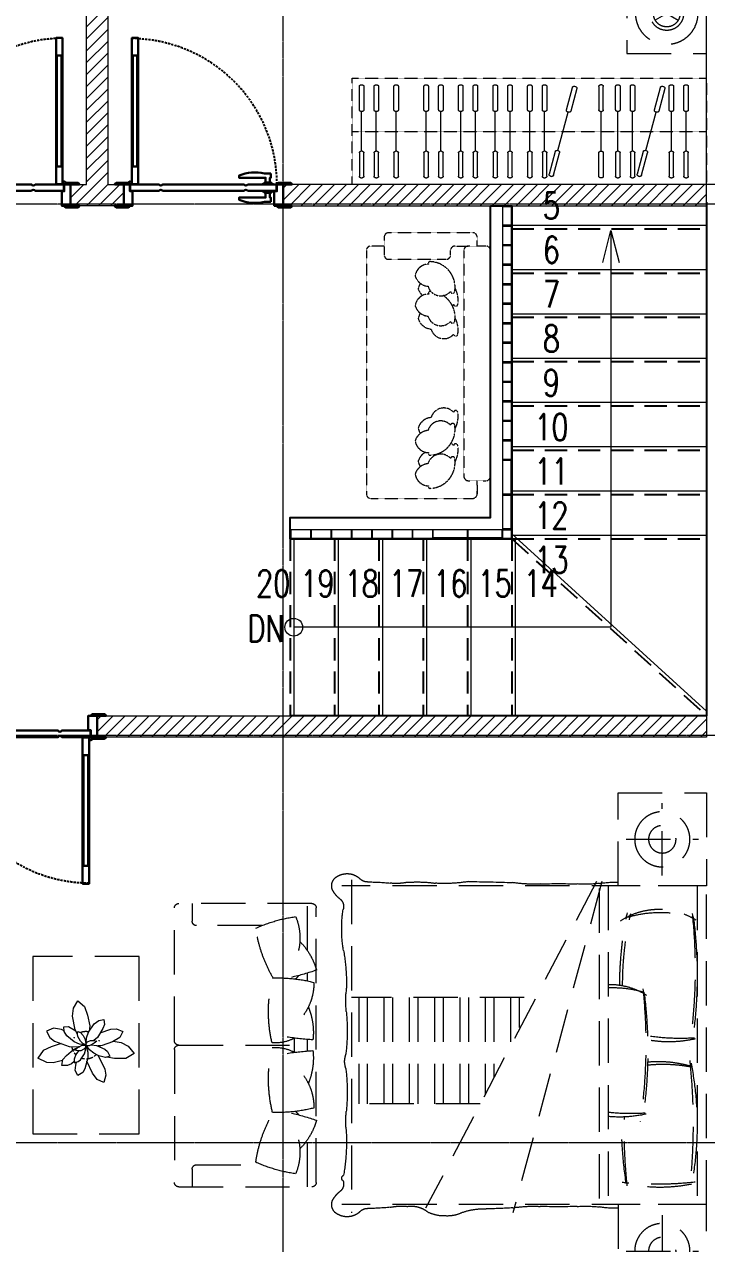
# Model space of a CAD drawing. Header units: millimetres. Extents: x 0 to 71617, y -15450 to 30894.
# Drawn here: x 56546 to 60397, y -7426 to -542 of the extents above; entities that cross this region are included whole.
import ezdxf
from ezdxf.enums import TextEntityAlignment as Align

# ---------------------------------------------------------------- set-up
doc = ezdxf.new("R2010")
doc.units = ezdxf.units.MM
for name, pattern in [('CENTER2', [1.125, 0.75, -0.125, 0.125, -0.125]), ('HIDDEN', [0.375, 0.25, -0.125]), ('HIDDEN2', [0.1875, 0.125, -0.0625])]:
    doc.linetypes.add(name, pattern=pattern)
for name, color, linetype in [('A-elevation0.225(7)', 251, 'Continuous'), ('DIM', 4, 'Continuous'), ('STAIR', 8, 'Continuous'), ('Wall', 7, 'Continuous')]:
    doc.layers.add(name, color=color, linetype=linetype)
for name, color, linetype, lineweight in [('axis', 40, 'CENTER2', 5), ('Brick Wall Hatch', 254, 'Continuous', 5), ('DIM2', 4, 'Continuous', 5), ('DOOR', 4, 'Continuous', 5), ('Furniture', 36, 'Continuous', 5), ('Hatch', 8, 'Continuous', 5), ('Stairs', 7, 'Continuous', 15), ('Stairs Number', 8, 'Continuous', 9), ('Wall Brick', 5, 'Continuous', 15)]:
    doc.layers.add(name, color=color, linetype=linetype, lineweight=lineweight)
doc.styles.add('ROMANS', font='romans.shx', dxfattribs={"width": 0.75})
doc.styles.get("Standard").update_dxf_attribs({"font": 'arial.ttf'})
doc.dimstyles.new('d-200', dxfattribs={"dimscale": 200, "dimtxt": 3, "dimasz": 2.5, "dimexe": 2.5, "dimexo": 2.5, "dimgap": 1.5, "dimtad": 0, "dimdec": 0, "dimzin": 0, "dimdsep": 46, "dimtxsty": 'Standard', "dimblk": 'ARCHTICK', "dimcen": 3, "dimdle": 2.5, "dimclrd": 256, "dimclre": 256, "dimclrt": 256, "dimadec": 0, "dimazin": 0, "dimtfac": 1, "dimtdec": 0, "dimtmove": 0, "dimatfit": 3, "dimldrblk": 'ARCHTICK', "dimfxl": 1, "dimtolj": 1, "dimtzin": 0, "dimlwd": -1, "dimlwe": -1, "dimarcsym": 0})

# ---------------------------------------------------------------- blocks, each defined once
blk = doc.blocks.new('WD2')
at = {"layer": 'DOOR', "lineweight": 30, "ltscale": 50}
for points in [[(35, 120), (-50, 120, -0.414201), (-42, 128), (-42, 130), (27, 130), (27, 128, -0.414176)], [(831, 98), (795, 98, 0.155754), (651, 86), (651, 74), (801, 74), (801, 48), (825, 48), (825, 74), (831, 74)], [(950, 120), (865, 120, -0.414201), (873, 128), (873, 130), (942, 130), (942, 128, -0.414176)], [(27, 0), (-50, 0, 0.414201), (-42, -8), (-42, -10), (27, -10)], [(34.7, -2.1, 0.066611), (35, 0), (27, 0), (27, 0), (27, 0), (27, -8, 0.040249), (28.3, -7.9, -0.293982)], [(831, -62), (795, -62, -0.155754), (651, -50), (651, -38), (801, -38), (801, -12), (825, -12), (825, -38), (831, -38)], [(950, 0), (865, 0, 0.414201), (873, -8), (873, -10), (942, -10), (942, -8, 0.414176)]]:
    blk.add_lwpolyline(points, format="xyb", close=True, dxfattribs=at)
for points in [[(35, 0), (0, 0), (0, 120), (50, 120), (50, 38), (35, 38), (35, 0)], [(865, 0), (900, 0), (900, 120), (850, 120), (850, 38), (865, 38), (865, 0)], [(200, 36), (200, 36), (37, 36), (37, 0), (42, 0), (200, 0)], [(680, 36), (220, 36)], [(220, 2), (220, 0), (680, 0)], [(700, 0), (863, 0), (863, 36), (801, 36), (700, 36)], [(783, 36), (783, 38), (795, 46), (795, 48), (831, 48), (831, 46), (843, 38), (843, 36), (783, 36)], [(220, 0), (680, 0)], [(783, 0), (783, -2), (795, -10), (795, -12), (831, -12), (831, -10), (843, -2), (843, 0), (783, 0)]]:
    blk.add_lwpolyline(points, dxfattribs=at)
for points in [[(783, 36), (843, 36), (843, 38), (783, 38)], [(795, 46), (831, 46), (831, 48), (795, 48)], [(82, -102), (46, -102), (46, -2), (82, -2)], [(783, 0), (843, 0), (843, -2), (783, -2)], [(795, -10), (831, -10), (831, -12), (795, -12)], [(82, -728), (82, -102), (46, -102), (46, -728)], [(76.8, -728), (76.8, -102), (51.2, -102), (51.2, -728)], [(82, -728), (46, -728), (46, -828), (82, -828)]]:
    blk.add_lwpolyline(points, close=True, dxfattribs=at)
blk.add_circle((36, -10), 8, dxfattribs=at)
for centre, start, end in [((210, 40.7), 205.26571, 334.73429), ((210, -4.7), 25.26571, 154.73429), ((690, 40.7), 205.26571, 334.73429), ((690, -4.7), 25.26571, 154.73429)]:
    blk.add_arc(centre, 11, start, end, dxfattribs=at)
at = {"layer": 'DOOR', "linetype": 'HIDDEN', "lineweight": -2, "ltscale": 50}
blk.add_arc((37, 0), 826, 270.6243, 0, dxfattribs=at)
blk = doc.blocks.new('bgfv')
at = {"layer": 'Defpoints'}
for points in [[(0, 3), (0, 0.1), (2.35, 0.1)], [(2.35, 1.1), (1.1, 1.1), (1.1, 2.98)]]:
    blk.add_lwpolyline(points, dxfattribs=at)
at = {"layer": 'STAIR', "linetype": 'HIDDEN2'}
for points in [[(1.1, 2.85), (0, 2.85)], [(1.1, 2.6), (0, 2.6)], [(1.1, 2.35), (0, 2.35)], [(1.1, 2.1), (0, 2.1)], [(1.1, 1.85), (0, 1.85)], [(1.1, 1.6), (0, 1.6)], [(1.1, 1.35), (0, 1.35)], [(1.1, 1.1), (0, 1.1)], [(1.1, 1.1), (0, 0.1)], [(1.1, 1.1), (1.1, 0.1)], [(1.35, 1.1), (1.35, 0.1)], [(1.6, 1.1), (1.6, 0.1)], [(1.85, 1.1), (1.85, 0.1)], [(2.1, 1.1), (2.1, 0.1)], [(2.35, 1.1), (2.35, 0.1)]]:
    blk.add_lwpolyline(points, dxfattribs=at)
at = {"layer": 'Stairs'}
for points in [[(1.1, 2.87), (0, 2.87)], [(1.1, 2.62), (0, 2.62)], [(1.1, 2.37), (0, 2.37)], [(1.1, 2.12), (0, 2.12)], [(1.1, 1.87), (0, 1.87)], [(1.1, 1.62), (0, 1.62)], [(1.1, 1.37), (0, 1.37)], [(1.1, 1.127), (0, 0.127)], [(1.1, 1.12), (0, 1.12)], [(1.08, 1.1), (1.08, 0.1)], [(1.33, 1.1), (1.33, 0.1)], [(1.58, 1.1), (1.58, 0.1)], [(1.83, 1.1), (1.83, 0.1)], [(2.08, 1.1), (2.08, 0.1)], [(2.33, 1.1), (2.33, 0.1)]]:
    blk.add_lwpolyline(points, dxfattribs=at)
blk = doc.blocks.new('_ArchTick')
at = {"color": 0, "linetype": 'ByBlock', "const_width": 0.15}
blk.add_lwpolyline([(-0.5, -0.5), (0.5, 0.5)], dxfattribs=at)
blk = doc.blocks.new('steel5x50')
h = blk.add_hatch(color=254)
h.dxf.hatch_style = 1
h.paths.add_polyline_path([(50, 0), (50, 5), (0, 5), (0, 0)])
at = {"color": 254}
blk.add_lwpolyline([(0, 0), (0, 5), (50, 5), (50, 0)], close=True, dxfattribs=at)
blk = doc.blocks.new('12D')
at = {"layer": 'Furniture', "linetype": 'HIDDEN'}
for p, q in [((-0.225, 0.975, 0), (-0.29, 1.0125, 0)), ((-0.225, 0.975, 0), (-0.16, 1.0125, 0)), ((-0.225, 0.975, 0), (-0.225, 0.9, 0)), ((-2.0504, -0.81), (-2.0504, 0.789)), ((-0.5208, -0.8007), (-1.1011, 0.7878)), ((-0.4918, -0.8011), (-0.9235, 0.8048)), ((-0.6138, -0.5272), (-0.6138, 0.7785)), ((-0.0534, -0.81), (-0.0534, 0.8023)), ((-0.0234, 0.75), (-2.1051, 0.75)), ((-0.563, -0.6296), (-0.563, 0.752)), ((-2.0504, 0.19, 0), (-0.8827, 0.19, 0)), ((-2.0504, 0.14, 0), (-0.8645, 0.14, 0)), ((-2.0504, 0.115, 0), (-0.8553, 0.115, 0)), ((-2.0504, 0.065, 0), (-0.8371, 0.065, 0)), ((-2.0504, 0.04, 0), (-0.8279, 0.04, 0)), ((-2.0504, -0.01, 0), (-0.8097, -0.01, 0)), ((-2.0504, -0.035, 0), (-0.8005, -0.035, 0)), ((-2.0504, -0.085, 0), (-0.7823, -0.085, 0)), ((-2.0504, -0.11, 0), (-0.7731, -0.11, 0)), ((-2.0504, -0.16, 0), (-0.7549, -0.16, 0)), ((-2.0504, -0.185, 0), (-0.7457, -0.185, 0)), ((-0.0234, -0.75), (-2.1051, -0.75)), ((-0.225, -0.975, 0), (-0.225, -0.9, 0)), ((-0.225, -0.975, 0), (-0.29, -1.0125, 0)), ((-0.225, -0.975, 0), (-0.16, -1.0125, 0))]:
    blk.add_line(p, q, dxfattribs=at)
at = {"layer": 'Furniture', "linetype": 'HIDDEN', "elevation": 0}
for points in [[(-0.45, 0.75), (-0.45, 1.2), (0, 1.2), (0, 0.75)], [(-0.45, -0.75), (-0.45, -1.2), (0, -1.2), (0, -0.75)]]:
    blk.add_lwpolyline(points, close=True, dxfattribs=at)
at = {"layer": 'Furniture', "linetype": 'HIDDEN'}
for points in [[(-2.1067, 0.6738, -0.059671), (-2.1604, 0.7503, -0.37589), (-2.1271, 0.8245, -0.329446), (-2.0023, 0.8075, 0.211134), (-1.9613, 0.7906, -0.026504), (-1.8327, 0.7839, 0.012553), (-1.2018, 0.7792, 0.224147), (-1.0857, 0.7967, -0.12481), (-0.9858, 0.8122, -0.129887), (-0.8898, 0.7915, 0.290552), (-0.846, 0.7926, -0.141011), (-0.8294, 0.787, 0.180615), (-0.7851, 0.7793, -0.025508), (-0.6309, 0.7793, 0.038458), (-0.5072, 0.7818, -0.214987), (-0.4701, 0.7885, -0.00267), (-0.2416, 0.7837, -0.015571), (-0.0586, 0.7812, -0.098699), (-0.0477, 0.8068, -0.222522), (0, 0.8068), (0, -0.8229, -0.171621), (-0.0496, -0.824, -0.102495), (-0.0586, -0.7791, -0.015571), (-0.2416, -0.7816, -0.00267), (-0.4701, -0.7864, -0.214987), (-0.5072, -0.7797, 0.038458), (-0.6309, -0.7772, -0.025508), (-0.7851, -0.7772, 0.039412), (-0.9911, -0.7849, -0.016498), (-1.1411, -0.7905, 0.026482), (-1.5259, -0.7811, -0.045388), (-1.7145, -0.7864, 0.066965), (-1.8327, -0.7818, -0.026504), (-1.9613, -0.7885, 0.211134), (-2.0023, -0.8054, -0.329446), (-2.1271, -0.8224, -0.37589), (-2.1604, -0.7482, -0.123892), (-2.119, -0.6948, 0.342539), (-2.0986, -0.6323)], [(-2.0986, -0.6323, -0.152354), (-2.0902, -0.4956, -0.053528), (-2.0833, -0.4551, 0.055897), (-2.0809, -0.213, -0.026973), (-2.083, -0.1254, 0.036947), (-2.081, 0.0124, 0.008361), (-2.0961, 0.6041, -0.075106), (-2.1067, 0.6738)]]:
    blk.add_lwpolyline(points, format="xyb", dxfattribs=at)
for points in [[(-0.0477, 0), (-0.0477, 0.7936), (0, 0.7936), (0, 0)], [(-2.0504, 0.2), (-0.8864, 0.2)], [(-0.0477, 0), (-0.0477, -0.7936), (0, -0.7936), (0, 0)], [(-2.0504, -0.2), (-0.7402, -0.2)]]:
    blk.add_lwpolyline(points, dxfattribs=at)
for centre, radius in [((-0.225, 0.975, 0), 0.175), ((-0.225, 0.975, 0), 0.095), ((-0.225, 0.975, 0), 0.075), ((-0.225, -0.975, 0), 0.175), ((-0.225, -0.975, 0), 0.095), ((-0.225, -0.975, 0), 0.075)]:
    blk.add_circle(centre, radius, dxfattribs=at)
for centre, radius, start, end in [((0.5675, 0.3823), 0.9109, 168.52519, 184.24335), ((-0.3043, 0.3105), 0.2539, 58.94952, 94.7183), ((-0.0676, 0.316), 0.2479, 86.88607, 126.56279), ((-0.6758, 0.5223), 0.623, 334.065, 3.79855), ((0.133, 0.2989), 0.4798, 168.76055, 181.75388), ((0.8315, 0.0837), 1.3505, 170.51746, 186.69328), ((-0.4796, 0.0532), 0.2539, 58.94952, 94.71831), ((-0.2452, 0.0654), 0.2412, 88.13864, 127.09721), ((-0.8046, 0.2276), 0.5727, 334.51329, 7.91348), ((-0.5516, 0.1102), 0.4917, 351.47271, 27.53799), ((-1.0509, -0.2469), 0.826, 356.67503, 22.47929), ((-0.3075, 0.2905), 0.2539, 280.98969, 301.05048), ((-0.0731, 0.2783), 0.2412, 232.90279, 271.86136), ((0.7951, -0.0771), 1.3106, 176.46128, 189.56174), ((-0.3075, -0.3116), 0.2539, 58.94952, 74.59403), ((-0.0731, -0.2993), 0.2412, 88.13864, 127.09721), ((-0.5516, -0.1312), 0.4917, 332.46201, 8.52729), ((-0.4764, -0.0418), 0.2539, 265.2817, 298.0889), ((-0.2397, -0.0472), 0.2479, 233.43721, 273.11393), ((0.2128, -0.3124), 0.5596, 175.8162, 190.40516), ((-0.6758, -0.5433), 0.623, 356.20145, 25.935), ((0.5675, -0.4034), 0.9109, 175.75665, 191.47481), ((-0.3043, -0.3316), 0.2539, 265.2817, 301.05048), ((-0.0676, -0.337), 0.2479, 233.43721, 273.11393)]:
    blk.add_arc(centre, radius, start, end, dxfattribs=at)
blk = doc.blocks.new('sgsdgh')
at = {"layer": 'Furniture', "linetype": 'HIDDEN', "ltscale": 500}
for p, q in [((1584.9846, 424.972), (1584.9846, 424.84)), ((1585.0006, 424.981), (1584.9936, 424.981)), ((1585.0096, 424.84), (1585.0096, 424.972)), ((1585.0676, 424.972), (1585.0676, 424.84)), ((1585.0836, 424.981), (1585.0766, 424.981)), ((1585.0926, 424.84), (1585.0926, 424.972)), ((1585.1305, 424.973), (1585.1238, 424.9712)), ((1585.2866, 424.972), (1585.2866, 424.84)), ((1585.3026, 424.981), (1585.2956, 424.981)), ((1585.3116, 424.84), (1585.3116, 424.972)), ((1585.3696, 424.972), (1585.3696, 424.84)), ((1585.3856, 424.981), (1585.3786, 424.981)), ((1585.3946, 424.84), (1585.3946, 424.972)), ((1585.4643, 424.84), (1585.4643, 424.972)), ((1585.4733, 424.981), (1585.4803, 424.981)), ((1585.4893, 424.972), (1585.4893, 424.84)), ((1585.6273, 424.973), (1585.6205, 424.9712)), ((1585.7834, 424.972), (1585.7834, 424.84)), ((1585.7994, 424.981), (1585.7924, 424.981)), ((1585.8084, 424.84), (1585.8084, 424.972)), ((1585.8664, 424.972), (1585.8664, 424.84)), ((1585.8824, 424.981), (1585.8754, 424.981)), ((1585.8914, 424.84), (1585.8914, 424.972)), ((1585.9784, 424.972), (1585.9784, 424.84)), ((1585.9944, 424.981), (1585.9874, 424.981)), ((1586.0034, 424.84), (1586.0034, 424.972)), ((1586.0614, 424.972), (1586.0614, 424.84)), ((1586.0774, 424.981), (1586.0704, 424.981)), ((1586.0864, 424.84), (1586.0864, 424.972)), ((1586.1735, 424.972), (1586.1735, 424.84)), ((1586.1895, 424.981), (1586.1825, 424.981)), ((1586.1985, 424.84), (1586.1985, 424.972)), ((1586.2565, 424.972), (1586.2565, 424.84)), ((1586.2725, 424.981), (1586.2655, 424.981)), ((1586.2815, 424.84), (1586.2815, 424.972)), ((1586.3686, 424.972), (1586.3686, 424.84)), ((1586.3846, 424.981), (1586.3776, 424.981)), ((1586.3936, 424.84), (1586.3936, 424.972)), ((1586.4516, 424.972), (1586.4516, 424.84)), ((1586.4676, 424.981), (1586.4606, 424.981)), ((1586.4766, 424.84), (1586.4766, 424.972)), ((1586.6209, 424.972), (1586.6209, 424.84)), ((1586.6369, 424.981), (1586.6299, 424.981)), ((1586.6459, 424.84), (1586.6459, 424.972)), ((1586.7329, 424.972), (1586.7329, 424.84)), ((1586.7489, 424.981), (1586.7419, 424.981)), ((1586.7579, 424.84), (1586.7579, 424.972)), ((1586.8159, 424.972), (1586.8159, 424.84)), ((1586.8319, 424.981), (1586.8249, 424.981)), ((1586.8409, 424.84), (1586.8409, 424.972)), ((1585.1174, 424.9602), (1585.1516, 424.8327)), ((1585.1757, 424.8391), (1585.1416, 424.9666)), ((1585.6142, 424.9602), (1585.6483, 424.8327)), ((1585.6725, 424.8391), (1585.6383, 424.9666)), ((1584.9936, 424.831), (1585.0006, 424.831)), ((1584.9971, 424.606), (1584.9971, 424.831)), ((1585.0766, 424.831), (1585.0836, 424.831)), ((1585.0801, 424.606), (1585.0801, 424.831)), ((1585.1626, 424.8263), (1585.1694, 424.8281)), ((1585.2242, 424.6099), (1585.166, 424.8272)), ((1585.2956, 424.831), (1585.3026, 424.831)), ((1585.2991, 424.606), (1585.2991, 424.831)), ((1585.3786, 424.831), (1585.3856, 424.831)), ((1585.3821, 424.606), (1585.3821, 424.831)), ((1585.4803, 424.831), (1585.4733, 424.831)), ((1585.4768, 424.606), (1585.4768, 424.831)), ((1585.6594, 424.8263), (1585.6661, 424.8281)), ((1585.721, 424.6099), (1585.6627, 424.8272)), ((1585.7924, 424.831), (1585.7994, 424.831)), ((1585.7959, 424.606), (1585.7959, 424.831)), ((1585.8754, 424.831), (1585.8824, 424.831)), ((1585.8789, 424.606), (1585.8789, 424.831)), ((1585.9874, 424.831), (1585.9944, 424.831)), ((1585.9909, 424.606), (1585.9909, 424.831)), ((1586.0704, 424.831), (1586.0774, 424.831)), ((1586.0739, 424.606), (1586.0739, 424.831)), ((1586.1825, 424.831), (1586.1895, 424.831)), ((1586.186, 424.606), (1586.186, 424.831)), ((1586.2655, 424.831), (1586.2725, 424.831)), ((1586.269, 424.606), (1586.269, 424.831)), ((1586.3776, 424.831), (1586.3846, 424.831)), ((1586.3811, 424.606), (1586.3811, 424.831)), ((1586.4606, 424.831), (1586.4676, 424.831)), ((1586.4641, 424.606), (1586.4641, 424.831)), ((1586.6299, 424.831), (1586.6369, 424.831)), ((1586.6334, 424.606), (1586.6334, 424.831)), ((1586.7419, 424.831), (1586.7489, 424.831)), ((1586.7454, 424.606), (1586.7454, 424.831)), ((1586.8249, 424.831), (1586.8319, 424.831)), ((1586.8284, 424.606), (1586.8284, 424.831)), ((1584.9846, 424.465), (1584.9846, 424.597)), ((1584.9936, 424.606), (1585.0006, 424.606)), ((1585.0096, 424.597), (1585.0096, 424.465)), ((1585.0676, 424.465), (1585.0676, 424.597)), ((1585.0766, 424.606), (1585.0836, 424.606)), ((1585.0926, 424.597), (1585.0926, 424.465)), ((1585.2486, 424.4704), (1585.2145, 424.5979)), ((1585.2208, 424.609), (1585.2276, 424.6108)), ((1585.2386, 424.6044), (1585.2728, 424.4769)), ((1585.2866, 424.465), (1585.2866, 424.597)), ((1585.2956, 424.606), (1585.3026, 424.606)), ((1585.3116, 424.597), (1585.3116, 424.465)), ((1585.3696, 424.465), (1585.3696, 424.597)), ((1585.3786, 424.606), (1585.3856, 424.606)), ((1585.3946, 424.597), (1585.3946, 424.465)), ((1585.4643, 424.597), (1585.4643, 424.465)), ((1585.4803, 424.606), (1585.4733, 424.606)), ((1585.4893, 424.465), (1585.4893, 424.597)), ((1585.7454, 424.4704), (1585.7112, 424.5979)), ((1585.7176, 424.609), (1585.7244, 424.6108)), ((1585.7354, 424.6044), (1585.7696, 424.4769)), ((1585.7834, 424.465), (1585.7834, 424.597)), ((1585.7924, 424.606), (1585.7994, 424.606)), ((1585.8084, 424.597), (1585.8084, 424.465)), ((1585.8664, 424.465), (1585.8664, 424.597)), ((1585.8754, 424.606), (1585.8824, 424.606)), ((1585.8914, 424.597), (1585.8914, 424.465)), ((1585.9784, 424.465), (1585.9784, 424.597)), ((1585.9874, 424.606), (1585.9944, 424.606)), ((1586.0034, 424.597), (1586.0034, 424.465)), ((1586.0614, 424.465), (1586.0614, 424.597)), ((1586.0704, 424.606), (1586.0774, 424.606)), ((1586.0864, 424.597), (1586.0864, 424.465)), ((1586.1735, 424.465), (1586.1735, 424.597)), ((1586.1825, 424.606), (1586.1895, 424.606)), ((1586.1985, 424.597), (1586.1985, 424.465)), ((1586.2565, 424.465), (1586.2565, 424.597)), ((1586.2655, 424.606), (1586.2725, 424.606)), ((1586.2815, 424.597), (1586.2815, 424.465)), ((1586.3686, 424.465), (1586.3686, 424.597)), ((1586.3776, 424.606), (1586.3846, 424.606)), ((1586.3936, 424.597), (1586.3936, 424.465)), ((1586.4516, 424.465), (1586.4516, 424.597)), ((1586.4606, 424.606), (1586.4676, 424.606)), ((1586.4766, 424.597), (1586.4766, 424.465)), ((1586.6209, 424.465), (1586.6209, 424.597)), ((1586.6299, 424.606), (1586.6369, 424.606)), ((1586.6459, 424.597), (1586.6459, 424.465)), ((1586.7329, 424.465), (1586.7329, 424.597)), ((1586.7419, 424.606), (1586.7489, 424.606)), ((1586.7579, 424.597), (1586.7579, 424.465)), ((1586.8159, 424.465), (1586.8159, 424.597)), ((1586.8249, 424.606), (1586.8319, 424.606)), ((1586.8409, 424.597), (1586.8409, 424.465)), ((1585.0006, 424.456), (1584.9936, 424.456)), ((1585.0836, 424.456), (1585.0766, 424.456)), ((1585.2664, 424.4659), (1585.2597, 424.4641)), ((1585.3026, 424.456), (1585.2956, 424.456)), ((1585.3856, 424.456), (1585.3786, 424.456)), ((1585.4733, 424.456), (1585.4803, 424.456)), ((1585.7632, 424.4659), (1585.7564, 424.4641)), ((1585.7994, 424.456), (1585.7924, 424.456)), ((1585.8824, 424.456), (1585.8754, 424.456)), ((1585.9944, 424.456), (1585.9874, 424.456)), ((1586.0774, 424.456), (1586.0704, 424.456)), ((1586.1895, 424.456), (1586.1825, 424.456)), ((1586.2725, 424.456), (1586.2655, 424.456)), ((1586.3846, 424.456), (1586.3776, 424.456)), ((1586.4676, 424.456), (1586.4606, 424.456)), ((1586.6369, 424.456), (1586.6299, 424.456)), ((1586.7489, 424.456), (1586.7419, 424.456)), ((1586.8319, 424.456), (1586.8249, 424.456))]:
    blk.add_line(p, q, dxfattribs=at)
for centre, start, end in [((1584.9936, 424.972), 90, 180), ((1585.0006, 424.972), 360, 90), ((1585.0766, 424.972), 90, 180), ((1585.0836, 424.972), 360, 90), ((1585.1261, 424.9625), 105, 195), ((1585.1329, 424.9643), 15, 105), ((1585.2956, 424.972), 90, 180), ((1585.3026, 424.972), 360, 90), ((1585.3786, 424.972), 90, 180), ((1585.3856, 424.972), 360, 90), ((1585.4733, 424.972), 90, 180), ((1585.4803, 424.972), 0, 90), ((1585.6229, 424.9625), 105, 195), ((1585.6296, 424.9643), 15, 105), ((1585.7924, 424.972), 90, 180), ((1585.7994, 424.972), 360, 90), ((1585.8754, 424.972), 90, 180), ((1585.8824, 424.972), 360, 90), ((1585.9874, 424.972), 90, 180), ((1585.9944, 424.972), 360, 90), ((1586.0704, 424.972), 90, 180), ((1586.0774, 424.972), 360, 90), ((1586.1825, 424.972), 90, 180), ((1586.1895, 424.972), 360, 90), ((1586.2655, 424.972), 90, 180), ((1586.2725, 424.972), 360, 90), ((1586.3776, 424.972), 90, 180), ((1586.3846, 424.972), 360, 90), ((1586.4606, 424.972), 90, 180), ((1586.4676, 424.972), 360, 90), ((1586.6299, 424.972), 90, 180), ((1586.6369, 424.972), 360, 90), ((1586.7419, 424.972), 90, 180), ((1586.7489, 424.972), 360, 90), ((1586.8249, 424.972), 90, 180), ((1586.8319, 424.972), 360, 90), ((1584.9936, 424.84), 180, 270), ((1585.0006, 424.84), 270, 360), ((1585.0766, 424.84), 180, 270), ((1585.0836, 424.84), 270, 360), ((1585.1603, 424.835), 195, 285), ((1585.167, 424.8368), 285, 15), ((1585.2956, 424.84), 180, 270), ((1585.3026, 424.84), 270, 360), ((1585.3786, 424.84), 180, 270), ((1585.3856, 424.84), 270, 360), ((1585.4733, 424.84), 180, 270), ((1585.4803, 424.84), 270, 0), ((1585.657, 424.835), 195, 285), ((1585.6638, 424.8368), 285, 15), ((1585.7924, 424.84), 180, 270), ((1585.7994, 424.84), 270, 360), ((1585.8754, 424.84), 180, 270), ((1585.8824, 424.84), 270, 360), ((1585.9874, 424.84), 180, 270), ((1585.9944, 424.84), 270, 360), ((1586.0704, 424.84), 180, 270), ((1586.0774, 424.84), 270, 360), ((1586.1825, 424.84), 180, 270), ((1586.1895, 424.84), 270, 360), ((1586.2655, 424.84), 180, 270), ((1586.2725, 424.84), 270, 360), ((1586.3776, 424.84), 180, 270), ((1586.3846, 424.84), 270, 360), ((1586.4606, 424.84), 180, 270), ((1586.4676, 424.84), 270, 360), ((1586.6299, 424.84), 180, 270), ((1586.6369, 424.84), 270, 360), ((1586.7419, 424.84), 180, 270), ((1586.7489, 424.84), 270, 360), ((1586.8249, 424.84), 180, 270), ((1586.8319, 424.84), 270, 360), ((1584.9936, 424.597), 90, 180), ((1585.0006, 424.597), 360, 90), ((1585.0766, 424.597), 90, 180), ((1585.0836, 424.597), 360, 90), ((1585.2232, 424.6003), 105, 195), ((1585.2299, 424.6021), 15, 105), ((1585.2956, 424.597), 90, 180), ((1585.3026, 424.597), 360, 90), ((1585.3786, 424.597), 90, 180), ((1585.3856, 424.597), 360, 90), ((1585.4733, 424.597), 90, 180), ((1585.4803, 424.597), 0, 90), ((1585.7199, 424.6003), 105, 195), ((1585.7267, 424.6021), 15, 105), ((1585.7924, 424.597), 90, 180), ((1585.7994, 424.597), 360, 90), ((1585.8754, 424.597), 90, 180), ((1585.8824, 424.597), 360, 90), ((1585.9874, 424.597), 90, 180), ((1585.9944, 424.597), 360, 90), ((1586.0704, 424.597), 90, 180), ((1586.0774, 424.597), 360, 90), ((1586.1825, 424.597), 90, 180), ((1586.1895, 424.597), 360, 90), ((1586.2655, 424.597), 90, 180), ((1586.2725, 424.597), 360, 90), ((1586.3776, 424.597), 90, 180), ((1586.3846, 424.597), 360, 90), ((1586.4606, 424.597), 90, 180), ((1586.4676, 424.597), 360, 90), ((1586.6299, 424.597), 90, 180), ((1586.6369, 424.597), 360, 90), ((1586.7419, 424.597), 90, 180), ((1586.7489, 424.597), 360, 90), ((1586.8249, 424.597), 90, 180), ((1586.8319, 424.597), 360, 90), ((1584.9936, 424.465), 180, 270), ((1585.0006, 424.465), 270, 360), ((1585.0766, 424.465), 180, 270), ((1585.0836, 424.465), 270, 360), ((1585.2573, 424.4728), 195, 285), ((1585.2641, 424.4746), 285, 15), ((1585.2956, 424.465), 180, 270), ((1585.3026, 424.465), 270, 360), ((1585.3786, 424.465), 180, 270), ((1585.3856, 424.465), 270, 360), ((1585.4733, 424.465), 180, 270), ((1585.4803, 424.465), 270, 0), ((1585.7541, 424.4728), 195, 285), ((1585.7609, 424.4746), 285, 15), ((1585.7924, 424.465), 180, 270), ((1585.7994, 424.465), 270, 360), ((1585.8754, 424.465), 180, 270), ((1585.8824, 424.465), 270, 360), ((1585.9874, 424.465), 180, 270), ((1585.9944, 424.465), 270, 360), ((1586.0704, 424.465), 180, 270), ((1586.0774, 424.465), 270, 360), ((1586.1825, 424.465), 180, 270), ((1586.1895, 424.465), 270, 360), ((1586.2655, 424.465), 180, 270), ((1586.2725, 424.465), 270, 360), ((1586.3776, 424.465), 180, 270), ((1586.3846, 424.465), 270, 360), ((1586.4606, 424.465), 180, 270), ((1586.4676, 424.465), 270, 360), ((1586.6299, 424.465), 180, 270), ((1586.6369, 424.465), 270, 360), ((1586.7419, 424.465), 180, 270), ((1586.7489, 424.465), 270, 360), ((1586.8249, 424.465), 180, 270), ((1586.8319, 424.465), 270, 360)]:
    blk.add_arc(centre, 0.009, start, end, dxfattribs=at)
blk = doc.blocks.new('bdbdbdbd')
at = {"layer": 'Furniture', "linetype": 'HIDDEN'}
for p, q in [((0.25, 0.959), (0.25, 1.366)), ((0.4535, 1.1625), (0.0465, 1.1625)), ((0.0234, 0.9), (2.0581, 0.9)), ((0.0534, 0.9), (0.0534, -0.9)), ((0.5554, 0.9), (0.5554, -0.9467)), ((0.5907, 0.925), (1.0928, -0.9467)), ((0.6208, 0.925), (1.5856, -0.921)), ((2.0034, 0.9343), (2.0034, -0.9467)), ((0.6062, 0.8852), (0.6062, -0.9467)), ((2.2034, -0.775), (2.2034, 0.775)), ((2.2284, 0.8), (2.9784, 0.8)), ((2.2534, 0.5343), (2.2534, 0.8)), ((2.9034, 0.8), (2.9034, 0.7)), ((3.0034, 0.025), (3.0034, 0.775)), ((2.5105, 0.675), (2.8784, 0.675)), ((2.2034, 0.3643), (2.2034, 0.4055)), ((2.2534, 0.3633), (2.2534, 0.4071)), ((1.0588, 0.2692), (1.0588, 0.1002)), ((1.1064, 0.2692), (1.1064, -0.0009)), ((1.2016, 0.2692), (1.2016, -0.1838)), ((1.2493, 0.2692), (1.2493, -0.2752)), ((1.3445, 0.2692), (1.3445, -0.3308)), ((1.3921, 0.2692), (1.3921, -0.3308)), ((1.4874, 0.2692), (1.4874, -0.3308)), ((1.535, 0.2692), (1.535, -0.3308)), ((1.6303, 0.2692), (1.6303, -0.3308)), ((1.6779, 0.2692), (1.6779, -0.3308)), ((1.7731, 0.2692), (1.7731, -0.3308)), ((1.8208, 0.2692), (1.8208, -0.3308)), ((1.916, 0.2692), (1.916, -0.3308)), ((1.9636, 0.2692), (1.9636, -0.3308)), ((3.5112, 0.2191), (3.4934, 0.1694)), ((3.5494, 0.251), (3.5112, 0.2191)), ((3.5731, 0.2083), (3.5494, 0.251)), ((3.5787, 0.1642), (3.5731, 0.2083)), ((3.4016, 0.1455), (3.3983, 0.117)), ((3.4311, 0.1396), (3.4016, 0.1455)), ((3.4571, 0.1204), (3.4311, 0.1396)), ((3.4934, 0.1694), (3.4816, 0.11)), ((3.563, 0.0868), (3.5787, 0.1642)), ((3.33, 0.0915), (3.2951, 0.0766)), ((3.2951, 0.0766), (3.3126, 0.0433)), ((3.3633, 0.0909), (3.33, 0.0915)), ((3.4229, 0.0695), (3.3633, 0.0909)), ((3.3983, 0.117), (3.4077, 0.0952)), ((3.4077, 0.0952), (3.4378, 0.0443)), ((3.4883, 0.0736), (3.4571, 0.1204)), ((3.4816, 0.11), (3.484, 0.0801)), ((3.5002, 0.0412), (3.4883, 0.0736)), ((3.5336, 0.072), (3.5189, 0.054)), ((3.5483, 0.0776), (3.5336, 0.072)), ((3.551, 0.0616), (3.5483, 0.0776)), ((3.551, 0.0617), (3.563, 0.0868)), ((3.6023, 0.1049), (3.5605, 0.0816)), ((3.6281, 0.104), (3.6023, 0.1049)), ((3.6107, 0.0534), (3.6251, 0.0775)), ((3.6251, 0.0775), (3.6281, 0.104)), ((3.6256, 0.0819), (3.6411, 0.0878)), ((3.6411, 0.0878), (3.687, 0.0957)), ((3.687, 0.0957), (3.7255, 0.0801)), ((3.7255, 0.0801), (3.7062, 0.0428)), ((2.2534, -0.0326), (2.2534, 0.0326)), ((2.3284, 0.0389), (2.3284, -0.0389)), ((3.3047, 0.015), (3.2654, -0.0057)), ((3.3495, 0.0222), (3.3047, 0.015)), ((3.3126, 0.0433), (3.3538, 0.0198)), ((3.3538, 0.0198), (3.4123, -0.0017)), ((3.4378, 0.0443), (3.4587, 0.0263)), ((3.4602, 0.0266), (3.4413, 0.0223)), ((3.4413, 0.0223), (3.4564, 0.0107)), ((3.471, 0.0022), (3.4427, -0.0017)), ((3.4564, 0.0107), (3.484, -0.0034)), ((3.4781, 0.0267), (3.4602, 0.0266)), ((3.4735, 0.002), (3.471, 0.0022)), ((3.4941, 0.0192), (3.4781, 0.0267)), ((3.4994, 0.0119), (3.4941, 0.0192)), ((3.5018, 0.0036), (3.4994, 0.0119)), ((3.5, 0.0099), (3.5022, 0.0124)), ((3.5022, 0.0124), (3.5002, 0.0412)), ((3.5006, -0.0005), (3.5014, 0.0006)), ((3.5014, 0.0006), (3.5018, 0.0036)), ((3.5047, 0.0206), (3.5043, 0.006)), ((3.5043, 0.006), (3.5056, 0.0043)), ((3.5085, 0.036), (3.5047, 0.0206)), ((3.5056, 0.0043), (3.5086, 0.0038)), ((3.5121, 0.0005), (3.5056, -0.0016)), ((3.5189, 0.054), (3.5085, 0.036)), ((3.5086, 0.0038), (3.5211, 0.0099)), ((3.51, 0.0045), (3.5138, 0.0018)), ((3.5274, -0.0018), (3.5121, 0.0005)), ((3.5138, 0.0018), (3.5402, 0.0063)), ((3.5211, 0.0099), (3.5334, 0.0223)), ((3.5334, 0.0223), (3.548, 0.0482)), ((3.5402, 0.0063), (3.5688, 0.0193)), ((3.548, 0.0482), (3.551, 0.0616)), ((3.5688, 0.0193), (3.6107, 0.0534)), ((3.6807, 0.0223), (3.5977, -0.0067)), ((3.642, 0.0088), (3.7001, -0.0089)), ((3.7062, 0.0428), (3.6807, 0.0223)), ((2.9784, 0), (2.3284, 0)), ((3.0034, -0.025), (3.0034, -0.775)), ((3.2654, -0.0057), (3.2307, -0.0477)), ((3.2307, -0.0477), (3.2776, -0.075)), ((3.3422, -0.0751), (3.3849, -0.067)), ((3.3821, -0.0351), (3.3685, -0.0621)), ((3.3685, -0.0621), (3.3933, -0.0696)), ((3.3964, -0.0218), (3.3821, -0.0351)), ((3.3933, -0.0696), (3.4294, -0.0601)), ((3.4331, -0.0583), (3.3955, -0.1346)), ((3.4427, -0.0017), (3.3964, -0.0218)), ((3.4123, -0.0017), (3.4368, -0.0043)), ((3.4294, -0.0601), (3.4588, -0.0457)), ((3.4588, -0.0457), (3.4836, -0.0257)), ((3.4836, -0.0257), (3.4968, -0.007)), ((3.484, -0.0034), (3.4953, -0.0033)), ((3.4928, -0.0397), (3.4916, -0.0707)), ((3.4999, -0.0132), (3.4928, -0.0397)), ((3.4953, -0.0033), (3.5006, -0.0005)), ((3.5, -0.0084), (3.4958, -0.0085)), ((3.4968, -0.007), (3.4962, -0.0032)), ((3.506, -0.0093), (3.4999, -0.0132)), ((3.5015, -0.0122), (3.5, -0.0084)), ((3.5053, -0.0278), (3.5041, -0.0105)), ((3.5056, -0.0016), (3.5046, -0.0066)), ((3.5046, -0.0066), (3.5079, -0.0148)), ((3.512, -0.0489), (3.5053, -0.0278)), ((3.5079, -0.0148), (3.5144, -0.0228)), ((3.5337, -0.0827), (3.512, -0.0489)), ((3.5144, -0.0228), (3.531, -0.031)), ((3.5537, -0.0163), (3.5274, -0.0018)), ((3.531, -0.031), (3.5487, -0.032)), ((3.5546, -0.0096), (3.5358, -0.0064)), ((3.5418, -0.0089), (3.5395, -0.0085)), ((3.5727, -0.0234), (3.5418, -0.0089)), ((3.5448, -0.0318), (3.5599, -0.0531)), ((3.5487, -0.032), (3.5685, -0.0286)), ((3.5685, -0.0286), (3.5537, -0.0163)), ((3.5977, -0.0067), (3.5546, -0.0096)), ((3.5599, -0.0531), (3.5702, -0.0788)), ((3.613, -0.0578), (3.5727, -0.0234)), ((3.634, -0.0817), (3.613, -0.0578)), ((3.7001, -0.0089), (3.7441, -0.0299)), ((3.7441, -0.0299), (3.7741, -0.074)), ((3.2776, -0.075), (3.3422, -0.0751)), ((3.3955, -0.1346), (3.3901, -0.1698)), ((3.4653, -0.1584), (3.4973, -0.0911)), ((3.4916, -0.0707), (3.5091, -0.1337)), ((3.5091, -0.1337), (3.521, -0.1534)), ((3.5461, -0.0928), (3.5337, -0.0827)), ((3.5681, -0.0995), (3.5461, -0.0928)), ((3.56, -0.1125), (3.556, -0.0958)), ((3.563, -0.143), (3.56, -0.1125)), ((3.5702, -0.0788), (3.5681, -0.0995)), ((3.5689, -0.0924), (3.5843, -0.1055)), ((3.5843, -0.1055), (3.6072, -0.1151)), ((3.6072, -0.1151), (3.6396, -0.1143)), ((3.6396, -0.1143), (3.634, -0.0817)), ((3.6347, -0.0857), (3.6871, -0.0995)), ((3.6871, -0.0995), (3.7232, -0.0984)), ((3.7232, -0.0984), (3.7741, -0.074)), ((3.3901, -0.1698), (3.4019, -0.2107)), ((3.4019, -0.2107), (3.4398, -0.1945)), ((3.4398, -0.1945), (3.4653, -0.1584)), ((3.521, -0.1534), (3.5486, -0.1718)), ((3.5486, -0.1718), (3.563, -0.143)), ((2.2534, -0.8), (2.2534, -0.5343)), ((2.8784, -0.675), (2.5105, -0.675)), ((2.9034, -0.7), (2.9034, -0.8)), ((2.9784, -0.8), (2.2284, -0.8)), ((0.0234, -0.9), (2.0581, -0.9)), ((0.25, -0.959), (0.25, -1.366)), ((0.4535, -1.1625), (0.0465, -1.1625))]:
    blk.add_line(p, q, dxfattribs=at)
for points in [[(0.5, 1.425), (0, 1.425), (0, 0.9), (0.5, 0.9)], [(3.2034, 0.5), (3.8034, 0.5), (3.8034, -0.5), (3.2034, -0.5)], [(0.5, -1.425), (0, -1.425), (0, -0.9), (0.5, -0.9)]]:
    blk.add_lwpolyline(points, close=True, dxfattribs=at)
blk.add_lwpolyline([(0.5, 0.921, -0.046115), (0.6072, 0.913, 0.038458), (0.7309, 0.9104, -0.018947), (0.9385, 0.9104, 0.05202), (1.0945, 0.9182, -0.009904), (1.3445, 0.9238, 0.055082), (1.5293, 0.9144, -0.054105), (1.6875, 0.9197, 0.080578), (1.7857, 0.9151, -0.026504), (1.9143, 0.9218, 0.211134), (1.9553, 0.9387, -0.329446), (2.0801, 0.9557, -0.37589), (2.1134, 0.8814, -0.123892), (2.072, 0.8281, 0.342539), (2.0516, 0.7656, -0.08005), (2.0491, 0.5346, 0.036442), (2.034, 0.3996, 0.046791), (2.036, 0.2908, -0.023628), (2.0339, 0.1908, 0.055897), (2.0363, -0.0513, -0.053528), (2.0432, -0.0918, -0.053528), (2.0363, -0.1323, 0.055897), (2.0339, -0.3744, -0.026973), (2.036, -0.462, 0.036947), (2.034, -0.5998, 0.036442), (2.0491, -0.7348, -0.598316), (2.0516, -0.7656, 0.342539), (2.072, -0.8281, -0.123892), (2.1134, -0.8814, -0.37589), (2.0801, -0.9557, -0.329446), (1.9553, -0.9387, 0.211134), (1.9143, -0.9218, -0.026504), (1.7857, -0.9151, 0.081679), (1.6889, -0.9104, 0.218233), (1.5727, -0.943, -0.123513), (1.4728, -0.9643, -0.129887), (1.3769, -0.9437, 0.095063), (1.2445, -0.9238, -0.016498), (1.0945, -0.9182, 0.05202), (0.9385, -0.9104, -0.018947), (0.7309, -0.9104, 0.038458), (0.6072, -0.913, -0.046115), (0.5, -0.921, -0.046115)], format="xyb", dxfattribs=at)
for points in [[(0, -0.9), (0, 0.9)], [(0.0534, 0.9), (0.0534, -0.9)], [(1.0293, 0.2692), (2.0034, 0.2692)], [(1.2782, -0.3308), (2.0034, -0.3308)]]:
    blk.add_lwpolyline(points, dxfattribs=at)
for centre, radius in [((0.25, 1.1625), 0.1558), ((0.25, 1.1625), 0.0774), ((0.25, -1.1625), 0.1558), ((0.25, -1.1625), 0.0774)]:
    blk.add_circle(centre, radius, dxfattribs=at)
for centre, radius, start, end in [((0.2695, 0.3791), 0.3887, 56.16641, 122.49004), ((2.2284, 0.775), 0.025, 90, 180), ((2.9784, 0.775), 0.025, 360, 90), ((2.5917, 0.3937), 2.5382, 172.51865, 188.52805), ((3.0595, 0.4279), 2.9948, 173.9554, 188.33345), ((0.2584, 0.0881), 0.6619, 72.85913, 106.07365), ((-1.3027, 0.3409), 1.7766, 359.85057, 13.09812), ((-1.5135, 0.3347), 2.0037, 0.12727, 11.87271), ((2.6061, 0.6055), 0.311, 157.20301, 193.15992), ((2.2054, -0.0844), 0.8184, 65.52328, 81.98611), ((2.8784, 0.7), 0.025, 270, 360), ((1.7643, 0.775), 0.7886, 329.89045, 351.64738), ((2.5668, 0.3196), 0.3799, 135.50932, 164.08178), ((2.7066, 1.9062), 1.5661, 251.18502, 256.57132), ((2.4178, -0.4385), 0.8184, 87.76829, 104.23113), ((2.5275, 0.3518), 0.311, 179.44803, 215.40494), ((2.4758, 0.5353), 0.2246, 219.20509, 225.88835), ((1.6842, 0.19), 0.7886, 347.07939, 13.8924), ((2.87, -0.0307), 2.5382, 172.51865, 188.52805), ((0.5478, -0.0453), 0.3887, 88.89022, 122.49004), ((3.3378, 0.0035), 2.9948, 173.9554, 188.33345), ((0.5367, -0.3363), 0.6619, 88.38458, 106.07365), ((2.5994, 0.0722), 0.3799, 157.75433, 186.3268), ((3.5034, 0), 0.0784, 66.94841, 102.99425), ((0.2137, 0.6923), 0.6735, 257.132, 280.16455), ((0.1471, 1.2923), 1.2543, 266.3839, 278.52983), ((2.1281, 1.5937), 1.5661, 273.43003, 278.81633), ((2.4335, 0.2374), 0.2246, 241.4501, 274.9222), ((2.9784, 0.025), 0.025, 270, 360), ((3.5034, 0), 0.0784, 159.04829, 163.54336), ((3.5034, 0), 0.0784, 31.05551, 35.55058), ((2.5994, -0.0722), 0.3799, 173.6732, 202.24567), ((2.1281, -1.5937), 1.5661, 81.18367, 86.56997), ((2.4335, -0.2374), 0.2246, 85.0778, 118.5499), ((1.6842, -0.19), 0.7886, 346.1076, 12.92061), ((2.9784, -0.025), 0.025, 0, 90), ((3.5034, 0), 0.0784, 182.2247, 186.71977), ((3.5034, 0), 0.0784, 221.93247, 233.36727), ((3.5034, 0), 0.0784, 239.60804, 267.45389), ((3.5034, 0), 0.0784, 316.44527, 326.20815), ((3.5034, 0), 0.0784, 332.81842, 354.28668), ((1.8595, -0.4519), 1.8059, 168.80721, 190.61361), ((0.246, -0.9502), 0.8431, 84.06862, 102.19136), ((3.4921, -0.4452), 3.4157, 173.96125, 185.88717), ((0.2721, -0.7382), 0.6465, 84.62805, 107.39161), ((3.5034, 0), 0.0784, 275.07497, 288.54004), ((2.5275, -0.3518), 0.311, 144.59506, 180.55197), ((0.492, 0.2678), 0.6735, 257.132, 275.39818), ((0.4255, 0.8679), 1.2543, 266.3839, 275.94502), ((-2.5129, -0.4765), 2.9777, 353.88794, 1.3748), ((-1.8852, -0.4239), 2.3658, 351.30758, 0.44589), ((2.7066, -1.9062), 1.5661, 103.42868, 108.81498), ((2.4178, 0.4385), 0.8184, 255.76887, 272.23171), ((2.4758, -0.5353), 0.2246, 134.11165, 140.79491), ((1.7643, -0.775), 0.7886, 8.35262, 30.10955), ((2.5668, -0.3196), 0.3799, 195.91822, 224.49068), ((2.6061, -0.6055), 0.311, 166.84008, 202.79699), ((2.2054, 0.0844), 0.8184, 278.01389, 294.47672), ((2.8784, -0.7), 0.025, 360, 90), ((0.2795, 1.1275), 1.9129, 263.52926, 275.90649), ((0.262, 0.0694), 0.8722, 258.25655, 282.68249), ((2.2284, -0.775), 0.025, 180, 270), ((2.9784, -0.775), 0.025, 270, 360)]:
    blk.add_arc(centre, radius, start, end, dxfattribs=at)
blk = doc.blocks.new('FURNITURE-1ST')
at = {"layer": 'Furniture', "linetype": 'HIDDEN', "elevation": 0.1}
blk.add_lwpolyline([(37890, 6010), (39890, 6010), (39890, 5410), (37890, 5410)], close=True, dxfattribs=at)
blk.add_lwpolyline([(37890, 5710), (39890, 5710)], dxfattribs=at)
for points in [[(37995, 3637.5), (38570, 3637.5, 0.414214), (38595, 3662.5), (38595, 3737.5), (38645, 3737.5, 0.414214), (38670, 3762.5), (38670, 5037.5, 0.414214), (38645, 5062.5), (38595, 5062.5), (38595, 5112.5, 0.414214), (38570, 5137.5), (38095, 5137.5, 0.414214), (38070, 5112.5), (38070, 5062.5), (37995, 5062.5, 0.414214), (37970, 5037.5), (37970, 3662.5, 0.414214), (37995, 3637.5)], [(38595, 5062.5), (38595, 5112.5, 0.414214), (38570, 5137.5), (38095, 5137.5, 0.414214), (38070, 5112.5), (38070, 5012.5, 0.414214), (38095, 4987.5), (38420, 4987.5, 0.414214), (38445, 5012.5), (38445, 5037.5, -0.414214), (38470, 5062.5), (38545, 5062.5)], [(38595, 3737.5), (38645, 3737.5, 0.414214), (38670, 3762.5), (38670, 5037.5, 0.414214), (38645, 5062.5), (38545, 5062.5, 0.414214), (38520, 5037.5), (38520, 3762.5, 0.414214), (38545, 3737.5), (38595, 3737.5), (38595, 3662.5, -0.414214), (38570, 3637.5)]]:
    blk.add_lwpolyline(points, format="xyb", dxfattribs=at)
at = {"layer": 'Furniture', "linetype": 'HIDDEN'}
for centre, radius, start, end in [((38321.5, 4883.2, 0.1), 77.1, 89.96485, 172.79399), ((38328.7, 4965.7, 0.1), 8.97, 73.94832, 217.06685), ((38325.2, 4829.2, 0.1), 145.2, 350.3388, 87.61022), ((38325.4, 4919.5, 0.1), 84.6, 198.32446, 264.67791), ((38338.8, 4810.2, 0.1), 77.1, 147.04526, 172.79399), ((38342.7, 4846.5, 0.1), 84.6, 198.32446, 228.48351), ((38389.6, 4856.4, 0.1), 75.1, 196.31675, 317.46461), ((38342.5, 4756.3, 0.1), 145.2, 350.3388, 28.2921), ((38321.5, 4714.5, 0.1), 77.1, 89.96485, 172.79399), ((38328.7, 4796.9, 0.1), 8.97, 73.94832, 217.06685), ((38325.2, 4660.5, 0.1), 145.2, 86.34728, 87.61022), ((38325.2, 4660.5, 0.1), 145.2, 350.3388, 57.21201), ((38456.7, 4807.6, 0.1), 11.9, 189.74134, 346.91513), ((38325.4, 4750.7, 0.1), 84.6, 198.32446, 264.67791), ((38338.8, 4641.5, 0.1), 77.1, 147.04526, 172.79399), ((38406.9, 4783.4, 0.1), 75.1, 309.7272, 317.46461), ((38474, 4734.6, 0.1), 11.9, 189.74134, 346.91513), ((38342.7, 4677.7, 0.1), 84.6, 198.32446, 264.67791), ((38389.6, 4687.6, 0.1), 75.1, 196.31675, 317.46461), ((38456.7, 4638.8, 0.1), 11.9, 189.74134, 346.91513), ((38342.5, 4587.5, 0.1), 145.2, 350.3388, 28.2921), ((38406.9, 4614.6, 0.1), 75.1, 196.31675, 317.46461), ((38474, 4565.8, 0.1), 11.9, 189.74134, 346.91513), ((38406.9, 4072.9, 0.1), 75.1, 42.53539, 163.68325), ((38474, 4121.7, 0.1), 11.9, 13.08487, 170.25866), ((38342.7, 4009.8, 0.1), 84.6, 95.32209, 161.67554), ((38389.6, 3999.9, 0.1), 75.1, 42.53539, 163.68325), ((38342.5, 4100, 0.1), 145.2, 331.7079, 9.6612), ((38325.4, 3936.8, 0.1), 84.6, 95.32209, 161.67554), ((38338.8, 4046, 0.1), 77.1, 187.20601, 212.95474), ((38325.2, 4027, 0.1), 145.2, 272.38978, 9.6612), ((38456.7, 4048.7, 0.1), 11.9, 13.08487, 170.25866), ((38321.5, 3973, 0.1), 77.1, 187.20601, 270.03515), ((38406.9, 3885.4, 0.1), 75.1, 42.53539, 57.3937), ((38474, 3934.2, 0.1), 11.9, 13.08487, 170.25866), ((38342.5, 3912.5, 0.1), 145.2, 331.7079, 9.6612), ((38342.7, 3822.3, 0.1), 84.6, 116.68802, 161.67554), ((38389.6, 3812.4, 0.1), 75.1, 42.53539, 163.68325), ((38328.7, 3890.6, 0.1), 8.97, 142.93315, 286.05168), ((38325.2, 3839.5, 0.1), 145.2, 272.38978, 9.6612), ((38456.7, 3861.2, 0.1), 11.9, 13.08487, 170.25866), ((38325.4, 3749.3, 0.1), 84.6, 95.32209, 161.67554), ((38338.8, 3858.5, 0.1), 77.1, 187.20601, 212.95474), ((38321.5, 3785.5, 0.1), 77.1, 187.20601, 270.03515), ((38328.7, 3703.1, 0.1), 8.97, 142.93315, 286.05168)]:
    blk.add_arc(centre, radius, start, end, dxfattribs=at)
at = {"layer": 'Furniture', "ltscale": 500, "xscale": 1000, "yscale": 1000, "zscale": 1000}
blk.add_blockref('12D', (39890, 7350, 0.1), dxfattribs=at)
at = {"layer": 'Furniture', "ltscale": 500, "extrusion": (0, 0, -1), "xscale": 1000, "yscale": 1000, "zscale": -1000}
blk.add_blockref('sgsdgh', (-1624771.3, -419008.5, -0.1), dxfattribs=at)
at = {"layer": 'Furniture', "linetype": 'HIDDEN', "ltscale": 500, "xscale": -1000, "yscale": 1000, "zscale": 1000}
blk.add_blockref('bdbdbdbd', (39890, 550, 0.1), dxfattribs=at)
blk = doc.blocks.new('GRIDLINE-GF')
at = {"layer": 'axis'}
for p, q in [((34800, -6362.2), (34800, 12546.8, 0.1)), ((48410, 6500), (-4020, 6500)), ((48410, 3500, 0), (-4020, 3500, 7.6)), ((48410, 1200), (-4020, 1200))]:
    blk.add_line(p, q, dxfattribs=at)
blk = doc.blocks.new('2D WALL-1ST')
at = {"layer": 'Brick Wall Hatch'}
h = blk.add_hatch(dxfattribs=at)
h.set_pattern_fill('LINE', color=256, scale=15, angle=45, style=0)
h.set_pattern_definition([(45, (-747547.1, -513433.095), (-33.6759605, 33.6759605), [])])
h.paths.add_polyline_path([(39430, 8690), (39430, 8810), (40000, 8810), (40000, 8690)])
h.paths.add_polyline_path([(37610, 8690), (37830, 8690), (37830, 8810), (37610, 8810)])
h.paths.add_polyline_path([(36600, 5290), (36300, 5290), (36300, 5410), (36390, 5410), (36390, 8690), (35650, 8690), (35650, 8810), (37390, 8810), (37390, 8690), (36510, 8690), (36510, 5410), (36600, 5410)])
h.paths.add_polyline_path([(32850, 8690), (32110, 8690), (32110, 8810), (32850, 8810)])
h.paths.add_polyline_path([(39890, 5410), (37500, 5410), (37500, 5290), (39890, 5290)])
h.paths.add_polyline_path([(35310, 5200), (35170, 5200), (35170, 5270), (34810, 5270), (34810, 5410), (35400, 5410), (35400, 5290), (35310, 5290)])
h.paths.add_polyline_path([(32110, 5410), (34590, 5410), (34590, 5270), (32110, 5270), (32110, 5290)])
h.paths.add_polyline_path([(34810, 2290), (34810, 2430), (35170, 2430), (35170, 3730), (33120, 3730), (33120, 3870), (35170, 3870), (35170, 4400), (35310, 4400), (35310, 2410), (35548.3, 2410), (35548.3, 2290)])
h.paths.add_polyline_path([(32070, 3540), (33120, 3540), (33120, 4060), (32070, 4060)])
h.paths.add_polyline_path([(32070, 3920), (32070, 3680), (32980, 3680), (32980, 3920)], flags=17)
h.paths.add_polyline_path([(34590, 2190), (34050, 2190), (34050, 2330), (34590, 2330)])
h.paths.add_polyline_path([(33250, 2190), (32000, 2190), (32000, 2330), (33250, 2330)])
h.paths.add_polyline_path([(39890, 2290), (36448.3, 2290), (36448.3, 2410), (39890, 2410)])
at = {"layer": 'Hatch', "elevation": 8}
for points in [[(38790, 3410), (38740, 3410), (38740, 5290), (38790, 5290)], [(38790, 3852.5), (38785, 3852.5), (38785, 3661.3), (38790, 3661.3)], [(38790, 3656.3), (38785, 3656.3), (38785, 3465), (38790, 3465)], [(38790, 3460), (37540, 3460), (37540, 3410), (38790, 3410)], [(38538.7, 3410), (38538.7, 3415), (38347.5, 3415), (38347.5, 3410)], [(38735, 3410), (38735, 3415), (38543.7, 3415), (38543.7, 3410)]]:
    blk.add_lwpolyline(points, close=True, dxfattribs=at)
blk.add_lwpolyline([(38308.1, 3460), (37542.5, 3460)], dxfattribs=at)
at = {"layer": 'Stairs Number'}
blk.add_circle((37560, 2910), 50, dxfattribs=at)
at = {"layer": 'Wall', "elevation": 8}
blk.add_lwpolyline([(38670, 5290), (38790, 5290), (38790, 3410), (37540, 3410), (37540, 3530), (38670, 3530)], close=True, dxfattribs=at)
at = {"layer": 'Wall Brick'}
for points in [[(36600, 5290), (36300, 5290), (36300, 5410), (36390, 5410), (36390, 8690), (35650, 8690), (35650, 8810), (37390, 8810), (37390, 8690), (36510, 8690), (36510, 5410), (36600, 5410)], [(39890, 8690), (40110, 8690), (40110, 5410), (39890, 5410)], [(39890, 5410), (37500, 5410), (37500, 5290), (39890, 5290)], [(39890, 2290), (36448.3, 2290), (36448.3, 2410), (39890, 2410)]]:
    blk.add_lwpolyline(points, close=True, dxfattribs=at)
at = {"layer": 'A-elevation0.225(7)', "color": 2, "xscale": -1000, "yscale": 1000, "zscale": 1000}
blk.add_blockref('bgfv', (39890, 2310), dxfattribs=at)
at = {"layer": 'DIM', "rotation": 180}
blk.add_blockref('WD2', (36300, 5410), dxfattribs=at)
at = {"layer": 'DIM', "xscale": -1, "rotation": 180}
blk.add_blockref('WD2', (36600, 5410), dxfattribs=at)
at = {"layer": 'DIM', "xscale": -1}
blk.add_blockref('WD2', (36450.3, 2290), dxfattribs=at)
at = {"layer": 'Hatch', "xscale": -1}
for p in [(38790, 5285, 8), (38790, 5174.8, 8), (38790, 5064.6, 8), (38790, 4954.4, 8), (38790, 4844.2, 8), (38790, 4734, 8), (38790, 4623.8, 8), (38790, 4513.7, 8), (38790, 4403.5, 8), (38790, 4293.3, 8), (38790, 4183.1, 8), (38790, 4072.9, 8), (38790, 3962.7, 8), (38790, 3852.5, 8), (38790, 3656.3, 8), (38790, 3460, 8)]:
    blk.add_blockref('steel5x50', p, dxfattribs=at)
at = {"layer": 'Hatch', "xscale": -1, "rotation": 270}
for p in [(37540, 3410, 8), (37654.6, 3410, 8), (37769.3, 3410, 8), (37883.9, 3410, 8), (37998.6, 3410, 8), (38113.2, 3410, 8), (38227.9, 3410, 8), (38342.5, 3410, 8), (38538.7, 3410, 8), (38735, 3410, 8)]:
    blk.add_blockref('steel5x50', p, dxfattribs=at)
at = {"layer": 'Stairs Number', "style": 'ROMANS', "width": 0.75}
for s, p in [('5', (39014, 5290.4, 8)), ('6', (39014, 5040.4, 8)), ('7', (39014, 4790.4, 8)), ('8', (39014, 4540.4, 8)), ('9', (39014, 4290.4, 8)), ('10', (39014, 4040.4, 8)), ('11', (39014, 3790.4, 8)), ('12', (39014, 3540.4, 8)), ('13', (39014, 3290.4, 8)), ('20', (37443.7, 3157.5, 8)), ('19', (37693.7, 3157.5, 8)), ('18', (37943.7, 3157.5, 8)), ('17', (38193.7, 3157.5, 8)), ('16', (38443.7, 3157.5, 8)), ('15', (38693.7, 3157.5, 8)), ('14', (38954, 3157.5, 8)), ('DN', (37402.8, 2903.3))]:
    blk.add_text(s, height=150, dxfattribs=at).set_placement(p, align=Align.MIDDLE)
at = {"layer": 'Stairs Number'}
blk.add_leader([(39350, 5149.9), (39350, 2910), (37560, 2910)], dimstyle='d-200', override={"dimasz": 0.9, "dimldrblk": 'Open30', "dimfxl": 0.12}, dxfattribs=at)

msp = doc.modelspace()

# ---------------------------------------------------------------- block references
at = {"layer": 'DIM2'}
msp.add_blockref('GRIDLINE-GF', (23206.5, -8056.5, 7.9), dxfattribs=at)
at = {"layer": 'Furniture', "linetype": 'HIDDEN'}
msp.add_blockref('FURNITURE-1ST', (20506.5, -6856.1, 7.8), dxfattribs=at)
at = {"layer": 'Wall Brick'}
msp.add_blockref('2D WALL-1ST', (20506.5, -6856.1, 7.9), dxfattribs=at)

doc.saveas('drawing.dxf')
